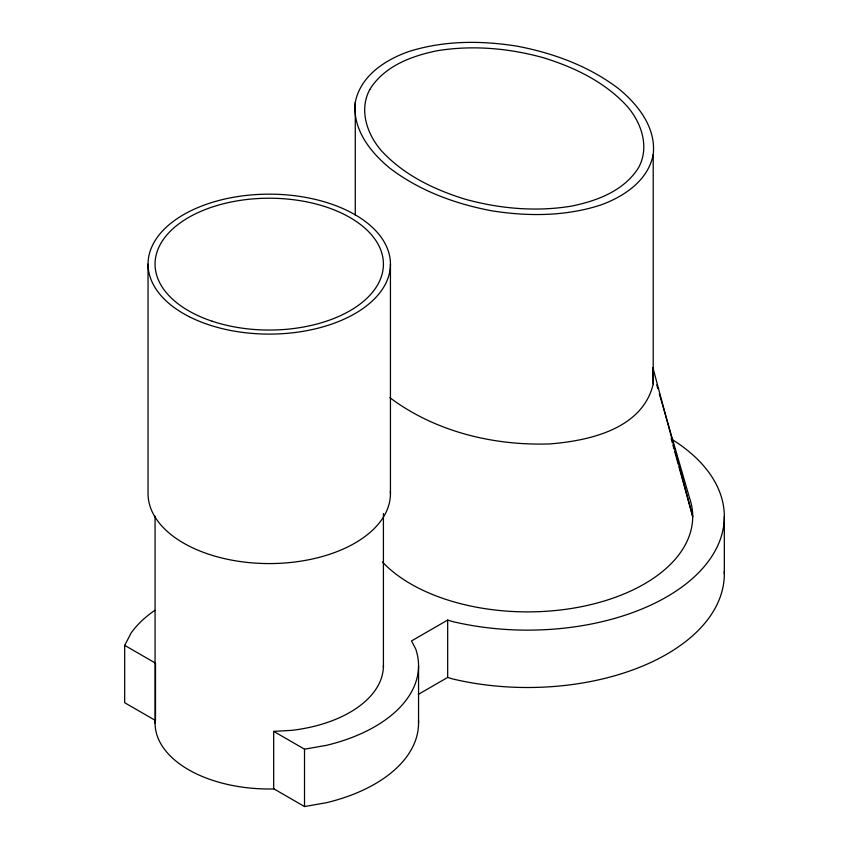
<?xml version="1.0" encoding="UTF-8"?>
<svg xmlns="http://www.w3.org/2000/svg" width="849" height="849" viewBox="0 0 849 849"><rect width="100%" height="100%" fill="white"/><g stroke="black" fill="none" stroke-linecap="round" stroke-linejoin="round"><path stroke-width="1.27" d="M355.275 215.115L355.275 102.368C360.369 76.23 384.501 60.3 407.955 51.821C443.125 40.455 480.821 40.359 517.041 46.164C553.378 53.062 589.015 66.137 618.634 88.721C638.204 104.777 656.245 127.732 653.21 154.539L653.21 384.024C642.566 428.989 589.079 440.886 549.43 443.942C493.28 445.736 435.261 431.706 389.861 397.672M653.21 154.539C648.116 180.688 623.983 196.607 600.53 205.087C565.36 216.453 527.664 216.559 491.444 210.743C455.106 203.856 419.47 190.77 389.861 168.198C370.291 152.13 352.25 129.175 355.275 102.368M124.676 645.346L155.505 663.154L155.505 720.514L124.676 702.717L124.676 645.346L131.308 632.728A149.307 86.205 0 0 1 154.879 610.304M672.504 439.729A196.735 113.586 0 0 1 688.804 581.65A196.735 113.586 0 0 1 452.305 621.489L447.678 620.067L411.51 640.942L415.681 648.891A149.307 86.205 0 0 1 326.387 745.348L304.515 749.179L273.686 731.382L273.686 788.742L304.515 806.55L326.387 802.719A149.307 86.205 0 0 0 418.483 720.483M418.292 694.397L447.678 677.428L452.305 678.86A196.735 113.586 0 0 0 724.271 571.313M273.686 731.382L291.525 730.363A114.18 65.914 0 0 0 383.419 665.712M656.723 384.852L657.826 388.672M659.302 393.756L689.537 497.96A165.12 95.332 0 0 1 583.666 606.218A165.12 95.332 0 0 1 382.432 561.985M671.156 438.657L672.217 442.488M672.917 445.046L673.979 448.877M674.69 451.424L678.224 464.201M678.924 466.748L692.71 516.553L652.849 367.468L653.21 384.024M724.324 516.553L724.324 573.924M447.678 620.067L447.678 677.428M418.557 665.712L418.557 723.083M390.444 264.135L390.444 493.609M383.419 513.507L383.419 667.367M304.515 749.179L304.515 806.55M155.07 516.16L155.07 723.083M148.044 264.135L148.044 493.609A121.205 69.979 0 0 0 271.404 563.566A121.205 69.979 0 0 0 390.37 491.115M274.407 788.933A114.18 65.914 0 0 1 155.25 719.4M369.803 89.474C358.713 110.073 367.076 134.439 381.636 150.952C403.912 175.117 434.285 189.698 465.284 199.25C499.838 208.769 536.281 211.974 571.759 206.074C597.282 200.82 624.376 190.654 638.692 167.433C649.772 146.835 641.419 122.479 626.859 105.966C604.584 81.801 574.211 67.209 543.201 57.668C508.647 48.138 472.203 44.933 436.726 50.834C411.203 56.098 384.119 66.254 369.803 89.474M212.154 321.219A114.18 65.914 0 0 0 383.419 264.135A114.18 65.914 0 0 0 212.154 207.05A114.18 65.914 0 0 0 212.154 321.219M189.327 316.741A121.205 69.979 0 0 0 388.12 277.782A121.205 69.979 0 0 0 230.291 197.87A121.205 69.979 0 0 0 189.327 316.741"/></g></svg>
